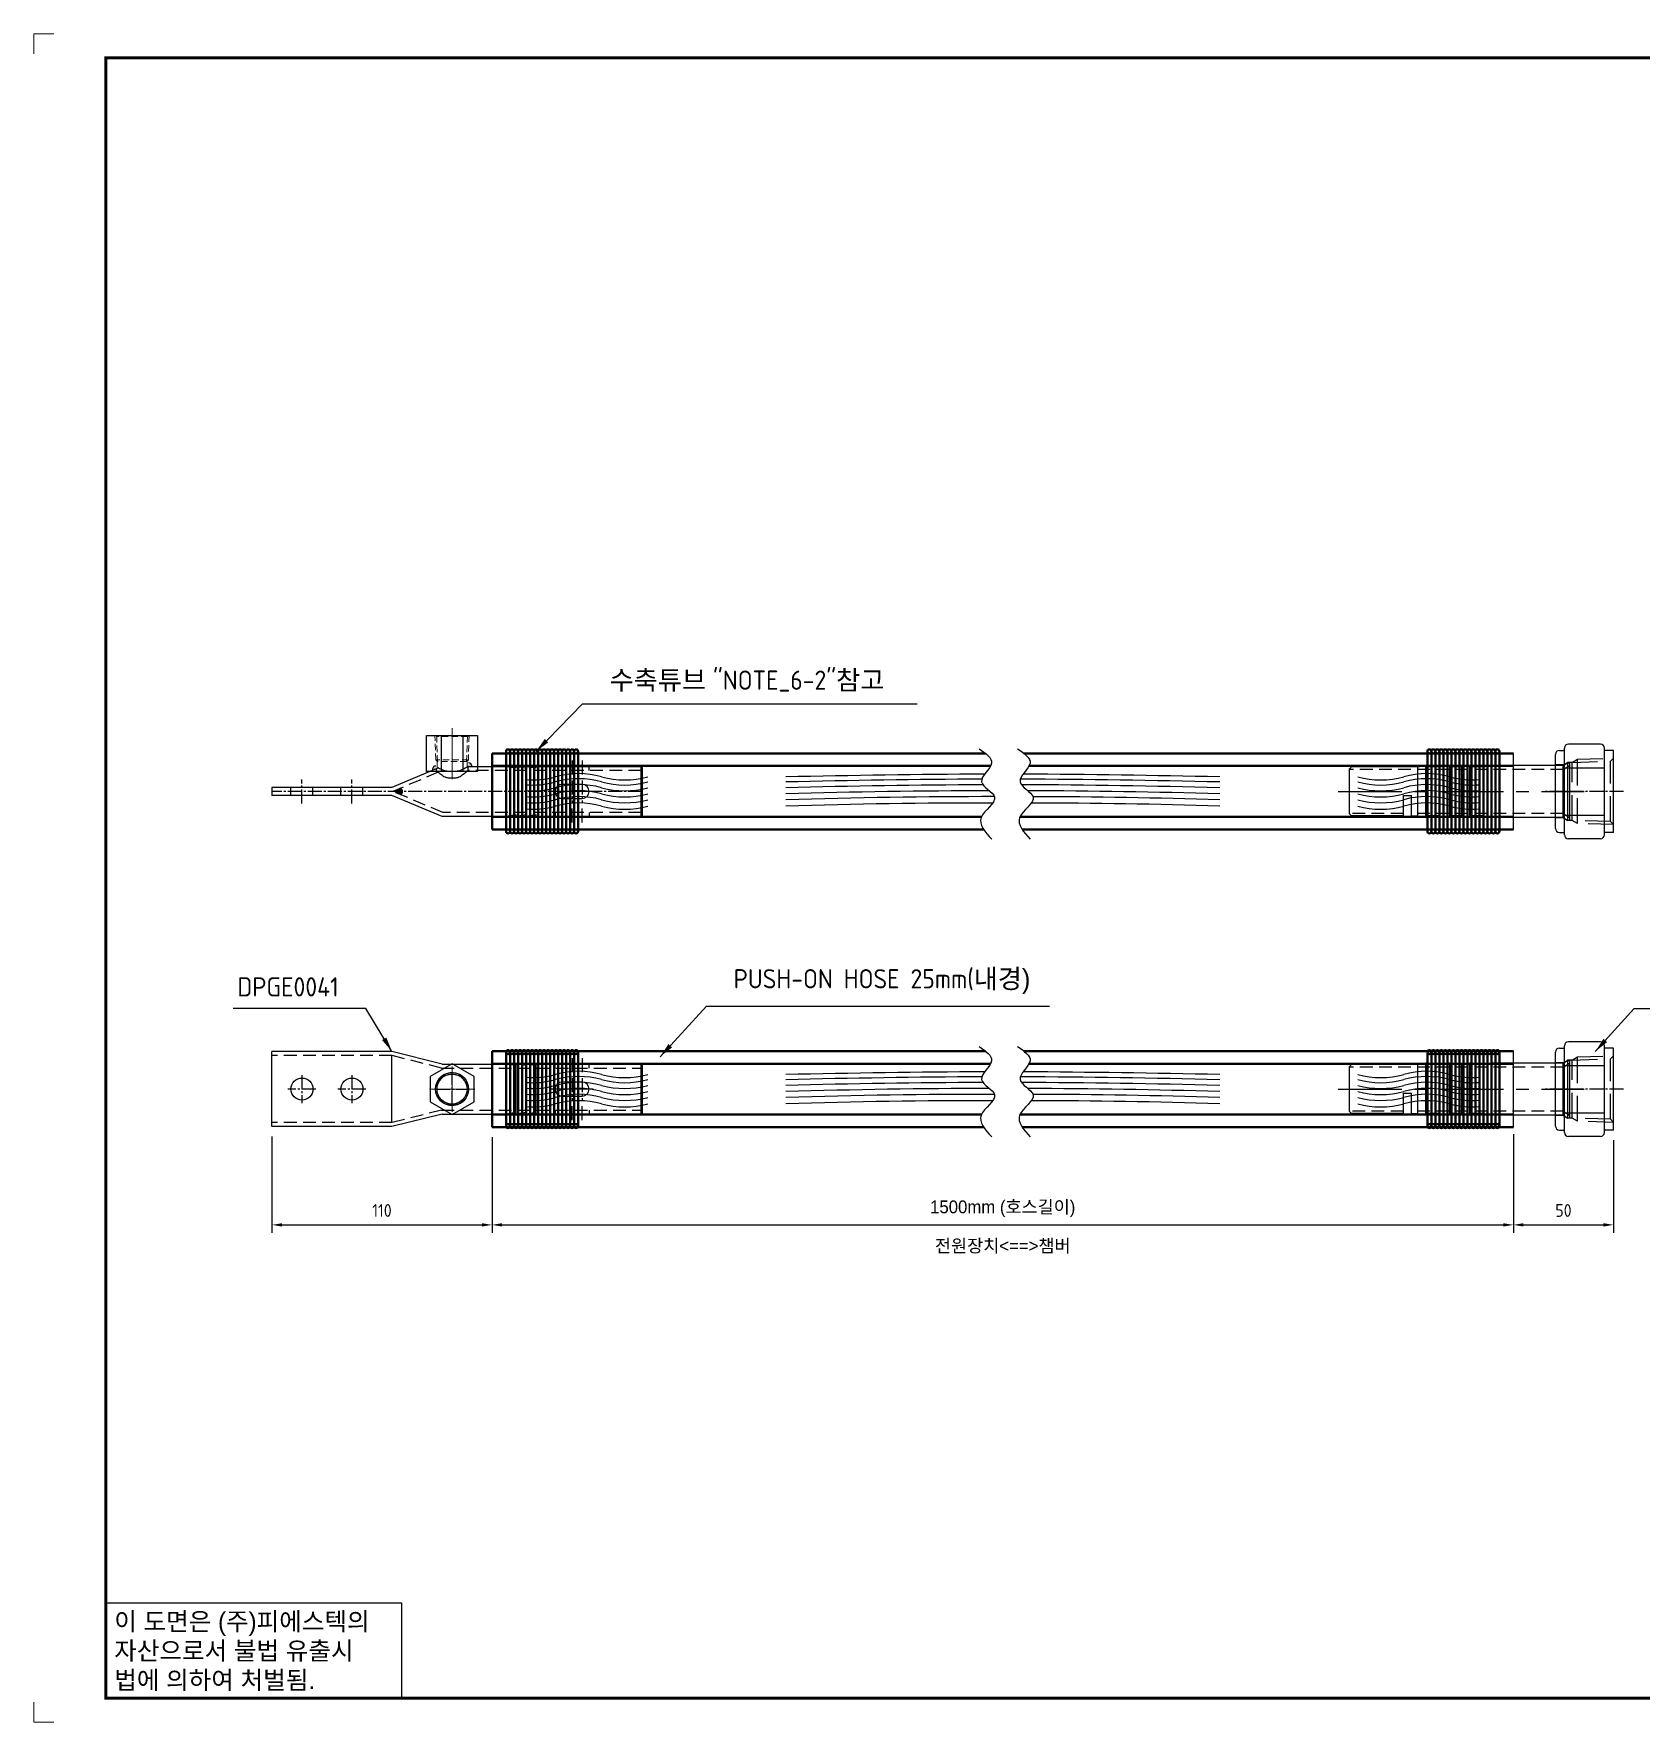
# Model space of a CAD drawing. Header units: millimetres. Extents: x 6089 to 10633, y -545 to 822.
# Drawn here: x 6089 to 6894, y -22 to 822 of the extents above; entities that cross this region are included whole.
import ezdxf
from ezdxf.enums import TextEntityAlignment as Align

# ---------------------------------------------------------------- set-up
doc = ezdxf.new("R2010")
doc.units = ezdxf.units.MM
for name, pattern in [('CENTER', [50.8, 31.75, -6.35, 6.35, -6.35]), ('CENTER1', [10, 7, -1, 1, -1]), ('HIDDEN', [9.525, 6.35, -3.175]), ('HIDDEN2', [4.7625, 3.175, -1.5875]), ('HIDDENX2', [19.05, 12.7, -6.35])]:
    doc.linetypes.add(name, pattern=pattern)
for name, color, linetype in [('______', 7, 'Continuous'), ('CENTER', 1, 'CENTER'), ('FORMAT-1', 7, 'Continuous'), ('line', 3, 'Continuous'), ('THIN', 3, 'Continuous')]:
    doc.layers.add(name, color=color, linetype=linetype)
doc.layers.add('AM_0', color=7, linetype='Continuous', lineweight=50)
doc.styles.add('h1', font='')
doc.styles.add('HAN', font='')
doc.styles.add('RC', font='ROMANC.SHX')
doc.styles.add('ROMANT', font='romant')
doc.styles.get("Standard").update_dxf_attribs({"font": 'ISOCP.SHX', "bigfont": 'WHGTXT.SHX'})
doc.styles.get('h1').set_extended_font_data('New Gulim')
doc.styles.get('HAN').set_extended_font_data('GulimChe')
doc.dimstyles.new('PS-2', dxfattribs={"dimscale": 2, "dimtxt": 3.2, "dimasz": 2.5, "dimexe": 2, "dimexo": 2.5, "dimgap": 2, "dimtad": 1, "dimtoh": 1, "dimrnd": 0.05, "dimzin": 12, "dimdsep": 46, "dimtxsty": 'Standard', "dimcen": 0, "dimclrt": 2, "dimazin": 3, "dimtfac": 1, "dimtofl": 0, "dimtmove": 0, "dimatfit": 3, "dimfxl": 0, "dimtolj": 1, "dimtzin": 0, "dimarcsym": 0})
doc.dimstyles.new('PS-3', dxfattribs={"dimscale": 3, "dimtxt": 3.2, "dimasz": 2.5, "dimexe": 2, "dimexo": 2.5, "dimgap": 2, "dimtad": 1, "dimtoh": 1, "dimrnd": 0.05, "dimzin": 12, "dimdsep": 46, "dimtxsty": 'Standard', "dimcen": 0, "dimclrt": 2, "dimazin": 3, "dimtfac": 1, "dimtofl": 0, "dimtmove": 0, "dimatfit": 3, "dimfxl": 0, "dimtolj": 1, "dimtzin": 0, "dimarcsym": 0})

# ---------------------------------------------------------------- blocks, each defined once
blk = doc.blocks.new('*D181')
at = {"color": 0, "lineweight": -2}
for p, q in [((6208.24, 270.69), (6208.24, 222.57)), ((6318.24, 270.44), (6318.24, 222.57)), ((6213.24, 226.57), (6313.24, 226.57))]:
    blk.add_line(p, q, dxfattribs=at)
at = {"color": 0}
for points in [[(6213.24, 227.4), (6213.24, 225.74), (6208.24, 226.57)], [(6313.24, 227.4), (6313.24, 225.74), (6318.24, 226.57)]]:
    blk.add_solid(points, dxfattribs=at)
at = {"layer": 'DEFPOINTS', "color": 0}
for p in [(6208.24, 275.69, 0.15), (6318.24, 275.44, 0.15), (6318.24, 226.57)]:
    blk.add_point(p, dxfattribs=at)
at = {"color": 2, "insert": (6263.24, 233.77), "char_height": 6.4, "attachment_point": 5}
blk.add_mtext('\\A1;110', dxfattribs=at)
blk = doc.blocks.new('*D182')
at = {"color": 0, "lineweight": -2}
for p, q in [((6318.24, 270.44), (6318.24, 222.57)), ((6828.68, 271.94), (6828.68, 222.57)), ((6323.24, 226.57), (6823.68, 226.57))]:
    blk.add_line(p, q, dxfattribs=at)
at = {"color": 0}
for points in [[(6323.24, 227.4), (6323.24, 225.74), (6318.24, 226.57)], [(6823.68, 227.4), (6823.68, 225.74), (6828.68, 226.57)]]:
    blk.add_solid(points, dxfattribs=at)
at = {"layer": 'DEFPOINTS', "color": 0}
for p in [(6318.24, 275.44, 0.15), (6828.68, 276.94, 0.15), (6828.68, 226.57)]:
    blk.add_point(p, dxfattribs=at)
at = {"color": 2, "insert": (6573.46, 234.6), "char_height": 6.4, "attachment_point": 5}
blk.add_mtext('\\A1;{\\fGulim|b0|i0|c0|p50;1500mm \\fGulim|b0|i0|c129|p50;(호스길이)}', dxfattribs=at)
blk = doc.blocks.new('*D183')
at = {"color": 0, "lineweight": -2}
for p, q in [((6828.68, 271.94), (6828.68, 222.57)), ((6878.7, 268.94), (6878.7, 222.57)), ((6833.68, 226.57), (6873.7, 226.57))]:
    blk.add_line(p, q, dxfattribs=at)
at = {"color": 0}
for points in [[(6833.68, 227.4), (6833.68, 225.74), (6828.68, 226.57)], [(6873.7, 227.4), (6873.7, 225.74), (6878.7, 226.57)]]:
    blk.add_solid(points, dxfattribs=at)
at = {"layer": 'DEFPOINTS', "color": 0}
for p in [(6828.68, 276.94, 0.15), (6878.7, 273.94, 0.15), (6878.7, 226.57)]:
    blk.add_point(p, dxfattribs=at)
at = {"color": 2, "insert": (6853.69, 233.77), "char_height": 6.4, "attachment_point": 5}
blk.add_mtext('\\A1;50', dxfattribs=at)
blk = doc.blocks.new('t2')
for p, q in [((0, 23.82), (73.88, 23.82)), ((0, 23.82), (0, 0)), ((73.88, 23.82), (73.88, 0)), ((0, 0), (73.88, 0))]:
    blk.add_line(p, q)
at = {"color": 1, "style": 'h1'}
for s, p in [('이 도면은 (주)피에스텍의', (2.1, 16.94)), ('자산으로서 불법 유출시', (2.1, 9.61)), ('법에 의하여 처벌됨.', (2.1, 2.28))]:
    blk.add_text(s, height=4.5, dxfattribs=at).set_placement(p)
blk = doc.blocks.new('new LOGO')
at = {"layer": 'line'}
h = blk.add_hatch(color=1, dxfattribs=at)
h.paths.add_polyline_path([(41.5, 16.4), (54.3, 16.4, 1), (54.3, 82.9), (0, 82.9), (0, -0.1), (41.5, -0.1)])
h.paths.add_polyline_path([(41.5, 27.9), (41.5, 71.9), (43.6, 71.9, -0.414214), (54.6, 60.9), (54.6, 38.9, -0.414214), (43.6, 27.9)], flags=16)
h.paths.add_polyline_path([(214.7, 71.9), (227.5, 71.9), (227.5, 82.9), (159.7, 82.9), (159.7, 71.9), (172.5, 71.9), (172.5, -0.1), (214.7, -0.1)])
h.paths.add_polyline_path([(276, 37.4), (294.8, 37.4), (294.8, 49.1), (276, 49.1), (276, 71.9), (294.8, 71.9), (294.8, 82.9), (234.5, 82.9), (234.5, -0.1), (297, -0.1), (297, 10.9), (276, 10.9)])
h.paths.add_polyline_path([(347.2, 35.2), (359.7, -0.1), (400.5, -0.1), (379.6, 66.8), (399.7, 82.9), (380.6, 82.9), (347.2, 61.6), (347.2, 82.9), (305.5, 82.9), (305.5, -0.1), (347.2, -0.1)])
h = blk.add_hatch(color=250, dxfattribs=at)
h.paths.add_polyline_path([(44.5, 69.4), (46.6, 69.4, -0.129793), (52, 68, 0.221832), (43.6, 71.9), (41.5, 71.9), (41.5, 27.9), (43.6, 27.9, 0.02048), (44.5, 28)], flags=17)
h.paths.add_polyline_path([(44.5, 13.9), (57.3, 13.9, 0.72362), (77.1, 73.9, -0.679777), (54.3, 16.4), (41.5, 16.4), (41.5, -0.1), (3, -0.1), (3, -2.6), (44.5, -2.6)])
h.paths.add_polyline_path([(117.9, 14.2), (71.5, -44.4), (77.1, -39.6), (120.8, 15.6), (92, 28.9), (173.3, 106), (177.5, 111.4), (89.1, 27.6)])
h.paths.add_polyline_path([(162.7, 71.9), (162.7, 69.4), (172.5, 69.4), (172.5, 71.9)], flags=17)
h.paths.add_polyline_path([(217.7, 69.4), (230.5, 69.4), (230.5, 80.4), (227.5, 80.4), (227.5, 71.9), (214.7, 71.9), (214.7, -0.1), (175.5, -0.1), (175.5, -2.6), (217.7, -2.6)])
h.paths.add_polyline_path([(297.8, 46.6), (294.8, 46.6), (294.8, 37.4), (276, 37.4), (276, 10.9), (279, 10.9), (279, 34.9), (297.8, 34.9)])
h.paths.add_polyline_path([(300, 8.4), (297, 8.4), (297, -0.1), (237.5, -0.1), (237.5, -2.6), (300, -2.6)])
h.paths.add_polyline_path([(297.8, 80.4), (294.8, 80.4), (294.8, 71.9), (276, 71.9), (276, 49.1), (279, 49.1), (279, 69.4), (297.8, 69.4)])
h.paths.add_polyline_path([(350.2, 80.4), (347.2, 80.4), (347.2, 61.6), (350.2, 63.5)])
h.paths.add_polyline_path([(350.2, 26.7), (347.2, 35.2), (347.2, -0.1), (308.5, -0.1), (308.5, -2.6), (350.2, -2.6)])
h.paths.add_polyline_path([(402.7, 80.4), (396.5, 80.4), (379.6, 66.8), (400.5, -0.1), (361.8, -0.1), (362.7, -2.6), (403.5, -2.6), (382.6, 64.3)])
blk.add_hatch(color=5, dxfattribs=at).paths.add_polyline_path([(166.3, 35), (131, 49), (180.4, 112.7), (92, 28.9), (120.8, 15.6), (74.4, -43)])
h = blk.add_hatch(color=253, dxfattribs=at)
edge = h.paths.add_edge_path()
edge.add_ellipse((333.9, 86.4), major_axis=(-165.9, 0), ratio=0.39426, start_angle=111.51268, end_angle=334.46902)
edge.add_ellipse((314.1, 81.2), major_axis=(-153.7, 0), ratio=0.40699, start_angle=121.30662, end_angle=327.74369, ccw=False)
edge.add_line((394, 27.8), (394.7, 25.6))
h = blk.add_hatch(color=250, dxfattribs=at)
edge = h.paths.add_edge_path()
edge.add_ellipse((237.8, -17.6), major_axis=(-14.3, 0), ratio=0.526336, start_angle=192.2456, end_angle=269.07481)
edge.add_line((238.1, -10.1), (237.6, -10.1))
edge.add_ellipse((237.8, -17.6), major_axis=(-14.3, 0), ratio=0.526336, start_angle=270.92519, end_angle=449.07481)
edge.add_line((237.6, -25.1), (238.1, -25.1))
edge.add_ellipse((237.8, -17.6), major_axis=(-14.3, 0), ratio=0.526336, start_angle=450.92519, end_angle=527.7544)
edge.add_line((251.7, -19.2), (254.1, -19.2))
edge.add_line((254.1, -19.2), (254.1, -27.1))
edge.add_line((254.1, -27.1), (263.1, -27.1))
edge.add_line((263.1, -27.1), (263.1, -10.1))
edge.add_line((263.1, -10.1), (254.1, -10.1))
edge.add_line((254.1, -10.1), (254.1, -16))
edge.add_line((254.1, -16), (251.7, -16))
h.paths.add_polyline_path([(241, -16.4), (241, -18.7, -1), (234.4, -18.7), (234.4, -16.4, -1)], flags=16)
h.paths.add_polyline_path([(278.2, -10.1), (268.1, -10.1), (268.1, -27.1), (278.2, -27.1)])
h.paths.add_polyline_path([(310.3, -10.1), (310.3, -11.1, -0.157169), (289.3, -17.5), (294, -19.9, 0.128407), (316.3, -15.9, 0.128407), (338.6, -19.9), (343.3, -17.5, -0.157169), (322.2, -11.1), (322.2, -10.1)])
h.paths.add_polyline_path([(342.1, -25.1), (342.1, -22.3), (290.4, -22.3), (290.4, -25.1)])
h.paths.add_polyline_path([(352, -10.1), (352, -16.2, 0.414214), (354, -18.2), (378.7, -18.2), (378.7, -19.6), (390.2, -19.6), (390.2, -10.1), (378.7, -10.1), (378.7, -13.6), (374.7, -13.6), (374.7, -15.1), (378.7, -15.1), (378.7, -16.2), (364.7, -16.2), (364.7, -15.1), (371.2, -15.1), (371.2, -13.6), (364.7, -13.6), (364.7, -12.6), (374.7, -12.6), (374.7, -10.1)])
h.paths.add_polyline_path([(393.8, -10.1), (393.8, -19.6), (405, -19.6), (405, -10.1)])
h.paths.add_polyline_path([(405, -27.1), (405, -20.9), (356.8, -20.9), (356.8, -23), (391.8, -23), (391.8, -27.1)])
h.paths.add_polyline_path([(200.4, -10.1), (200.4, -22.3), (193.2, -22.3), (193.2, -12.6), (196.6, -12.6), (196.6, -10.1), (161, -10.1), (161, -12.6), (164.5, -12.6), (164.5, -22.3), (161, -22.3), (161, -25.1), (200.4, -25.1), (200.4, -27.1), (213.9, -27.1), (213.9, -10.1)])
h.paths.add_polyline_path([(182, -12.6), (175.6, -12.6), (175.6, -22.3), (182, -22.3)], flags=17)
blk = doc.blocks.new('format-2')
at = {"color": 3, "lineweight": 9}
for p, q in [((5, 422), (0, 422)), ((0, 417), (0, 422)), ((604, 422), (609, 422)), ((609, 417), (609, 422)), ((0, 5), (0, 0)), ((609, 5), (609, 0)), ((5, 0), (0, 0)), ((604, 0), (609, 0))]:
    blk.add_line(p, q, dxfattribs=at)
at = {"color": 180}
for p, q in [((447.47, 411.45), (447.47, 416)), ((461.21, 411.45), (461.21, 416)), ((476.44, 411.45), (476.44, 416)), ((555.72, 411.45), (555.72, 416)), ((570.95, 411.45), (570.95, 416)), ((586.11, 411.45), (586.11, 416)), ((447.47, 411.45), (603, 411.45)), ((417, 40.49), (603, 40.49)), ((417, 40.49), (417, 6)), ((423.79, 40.49), (423.79, 35.21)), ((449.74, 35.21), (449.74, 40.49)), ((515.4, 40.49), (515.4, 35.21)), ((544.61, 40.49), (544.61, 35.21)), ((551.43, 40.49), (551.43, 35.21)), ((572.98, 40.49), (572.98, 35.21)), ((417, 35.21), (440.98, 35.21)), ((457.46, 6), (457.46, 35.21)), ((473.95, 6), (473.95, 35.21)), ((490.44, 6), (490.44, 35.21)), ((503.22, 35.21), (503.22, 24.65)), ((515.4, 35.21), (515.4, 19.37)), ((544.61, 35.21), (544.61, 6)), ((417, 29.93), (440.98, 29.93)), ((433.39, 6.23), (433.39, 29.93)), ((440.98, 29.93), (603, 29.93)), ((417, 25.98), (440.98, 25.98)), ((417, 22.03), (440.98, 22.03)), ((490.44, 24.65), (603, 24.65)), ((417, 18.08), (440.98, 18.08)), ((490.44, 19.37), (603, 19.37)), ((503.22, 19.37), (503.22, 6)), ((417, 14.13), (440.98, 14.13)), ((490.44, 14.09), (544.61, 14.09)), ((417, 10.18), (440.98, 10.18)), ((440.98, 10.95), (490.44, 10.95))]:
    blk.add_line(p, q, dxfattribs=at)
at = {"color": 7, "const_width": 0.7}
blk.add_lwpolyline([(440.98, 6), (440.98, 35.21), (603, 35.21)], dxfattribs=at)
at = {"layer": 'FORMAT-1', "color": 7, "const_width": 0.7}
blk.add_lwpolyline([(18, 6), (18, 416), (603, 416), (603, 6)], close=True, dxfattribs=at)
blk.add_blockref('t2', (18, 6))
at = {"xscale": 0.05400000000008731, "yscale": 0.05400000000008731, "zscale": 0.05400000000008731}
blk.add_blockref('new LOGO', (545.79, 9.96), dxfattribs=at)
at = {"color": 2}
for s, height, style, p in [('REV. NO.', 1.56, 'RC', (448.73, 412.65)), ('DATE', 1.788, 'RC', (465.45, 412.64)), ('DESCRIPTION OF REVISION', 1.7875, 'RC', (498.48, 412.64)), ('DRA.BY', 1.788, 'RC', (558.33, 412.64)), ('CH.BY', 1.788, 'RC', (574.09, 412.64)), ('APP.BY', 1.788, 'RC', (588.68, 412.64)), ('NO', 1.742, 'RC', (418.66, 36.83)), ('PART NO', 1.742, 'RC', (429.86, 36.83)), ('DESCRIPTION', 1.7424, 'RC', (474.93, 36.83)), ('MATERIAL', 1.742, 'RC', (524.02, 36.83)), ("Q'TY", 1.742, 'RC', (544.67, 36.83)), ('COLOR/FINISH', 1.7424, 'RC', (552.3, 36.83)), ('REMARK', 1.742, 'RC', (582.87, 36.83)), (' TOLERANCE', 1.9, 'RC', (418.61, 31.22)), ('DRAWN', 1.9, 'RC', (443.5, 31.22)), ('CHECKED', 1.9, 'RC', (458.21, 31.22)), ('APPROVED', 1.9, 'RC', (474.3, 31.22)), ('UNIT', 1.742, 'RC', (493.69, 31.55)), ('SCALE', 1.742, 'RC', (504.82, 31.55)), ('MODEL NAME', 2.178, 'RC', (518.62, 31.46)), ('    ~ 6', 2, 'HAN', (418.3, 27.03)), ('0.08', 2, 'HAN', (435.07, 27.31)), ('mm', 1.742, 'RC', (494.17, 26.56)), ('PART NAME', 2.178, 'RC', (519.67, 26.24)), ('  7 ~ 30', 2, 'HAN', (418.3, 22.91)), ('0.1', 2, 'HAN', (435.07, 23.2)), ('0.2', 2, 'HAN', (435.07, 19.32)), ('PART NO.', 2.178, 'RC', (519.34, 20.96)), ('121 ~ 300', 2, 'HAN', (418.3, 15.42)), (' 31 ~ 120', 2, 'HAN', (418.3, 19.04)), ('0.4', 2, 'HAN', (435.07, 15.2)), ('SIZE', 1.742, 'RC', (493.69, 15.72)), ('REFERENCE', 2.178, 'RC', (514.84, 15.61)), ('301 ~ 600', 2, 'HAN', (418.3, 11.04)), ('0.6', 2, 'HAN', (435.07, 11.32)), ('601 ~ 1200', 2, 'HAN', (418.3, 7.05)), ('0.8', 2, 'HAN', (435.07, 7.33))]:
    blk.add_text(s, height=height, dxfattribs=dict(at, style=style)).set_placement(p)
at = {"color": 2, "style": 'RC', "width": 0.8}
blk.add_text('3rd ANGLE PROJ.', height=2, dxfattribs=at).set_placement((491.37, 20.97))
at = {"style": 'ROMANT'}
for s, p in [('POWER', (573.59, 15.27)), ('SYSTEM', (573.59, 11.63)), ('TECHNOLOGY', (573.59, 7.87))]:
    blk.add_text(s, height=2.7, dxfattribs=at).set_placement(p)
at = {"color": 2, "lineweight": 30, "style": 'RC'}
blk.add_text('A2', height=4.182, dxfattribs=at).set_placement((492.93, 8.17))
at = {"style": 'HAN'}
for tag, height, p in [('MODEL-NAME', 3, (574.6, 32.53)), ('SCALE', 2.7, (509.31, 27.29)), ('PART-NAME', 3, (574.6, 27.29)), ('DRA-BY', 3, (449.22, 20.44)), ('CH-BY', 3, (465.71, 20.44)), ('APP-BY', 3, (482.2, 20.44)), ('PART-NO', 3, (574.6, 22.01)), ('DRA-DATE', 2.5, (449.22, 8.48)), ('CH-DATE', 2.5, (465.71, 8.48)), ('APP-DATE', 2.5, (482.2, 8.48)), ('관련업체명', 3, (524.09, 10.29))]:
    blk.add_attdef(tag, text='', height=height, dxfattribs=at).set_placement(p, align=Align.MIDDLE_CENTER)
blk = doc.blocks.new('A$C5DE7176B')
at = {"lineweight": 0}
blk.add_circle((0, 0), 7.61, dxfattribs=at)
at = {"layer": '______', "color": 1}
blk.add_lwpolyline([(11, 6.35), (0, 12.7), (-11, 6.35), (-11, -6.35), (0, -12.7), (11, -6.35)], close=True, dxfattribs=at)
blk.add_circle((0, 0), 7.5, dxfattribs=at)
at = {"layer": 'CENTER', "lineweight": 0}
for p, q in [((0, 11.33), (0, -11.33)), ((-11.33, 0), (11.33, 0))]:
    blk.add_line(p, q, dxfattribs=at)
at = {"layer": 'THIN', "lineweight": 0}
blk.add_arc((0, 0), 8.33, 255, 165, dxfattribs=at)
blk = doc.blocks.new('A$C437952F3')
at = {"color": 6}
for p, q in [((-15, -18.75, -0.15), (-15, 18.75, -0.15)), ((45, 18.75, -0.15), (-15, 18.75, -0.15)), ((70, 12.5, -0.15), (45, 18.75, -0.15)), ((45, -16.75, -0.15), (45, 16.75, -0.15)), ((70, 12.5), (102, 12.5)), ((102, 12.5), (102, -12.5)), ((107, 11.75), (102, 12.5)), ((107, -12.5), (107, 12.5)), ((112, 11.75), (107, 12.5)), ((117, 11.75), (112, 12.5)), ((112, 12.5), (112, -12.5)), ((117, -12.5), (117, 12.5)), ((117, 12.5), (169.5, 12.5)), ((169.5, -12.5), (169.5, 12.5)), ((170, 12), (170, -12)), ((70, -12.5, -0.15), (45, -18.75, -0.15)), ((70, -12.5), (102, -12.5)), ((107, -11.75), (102, -12.5)), ((112, -11.75), (107, -12.5)), ((117, -11.75), (112, -12.5)), ((117, -12.5), (169.5, -12.5)), ((45, -18.75, -0.15), (-15, -18.75, -0.15))]:
    blk.add_line(p, q, dxfattribs=at)
at = {"color": 2, "linetype": 'HIDDEN'}
for p, q in [((45, 16.75, -0.15), (-15, 16.75, -0.15)), ((69.75, 10.5, -0.15), (45, 16.75, -0.15)), ((69.75, 10.5), (169.5, 10.5)), ((126.5, 10.5), (126.5, 12.5)), ((143.5, 10.5), (143.5, 12.5)), ((45, -16.75, -0.15), (-15, -16.75, -0.15)), ((69.75, -10.5, -0.15), (45, -16.75, -0.15)), ((69.75, -10.5), (169.5, -10.5)), ((126.5, -10.5), (126.5, -12.5)), ((143.5, -10.5), (143.5, -12.5))]:
    blk.add_line(p, q, dxfattribs=at)
at = {"color": 1, "linetype": 'CENTER1'}
for p, q in [((130, 15.5), (130, 7.5)), ((135, 15.5), (135, 7.5)), ((140, 15.5), (140, 7.5)), ((7, 0), (-7, 0)), ((0, 7), (0, -7)), ((32, 0), (18, 0)), ((25, 7), (25, -7)), ((75, -8), (75, 8)), ((145.5, 0), (124.5, 0)), ((130, 5.5), (130, -5.5)), ((135, 5.5), (135, -5.5)), ((140, 5.5), (140, -5.5)), ((67, 0), (83, 0)), ((130, -15.5), (130, -7.5)), ((135, -15.5), (135, -7.5)), ((140, -15.5), (140, -7.5))]:
    blk.add_line(p, q, dxfattribs=at)
at = {"color": 6}
blk.add_lwpolyline([(130, -3.5), (140, -3.5, 1), (140, 3.5), (130, 3.5, 1)], format="xyb", close=True, dxfattribs=at)
for centre, radius in [((0, 0), 5.5), ((25, 0), 5.5), ((75, 0), 8.25)]:
    blk.add_circle(centre, radius, dxfattribs=at)
for centre, start, end in [((169.5, 12), 0, 90), ((169.5, 11), 270, 0), ((169.5, -11), 0, 90), ((169.5, -12), 270, 0)]:
    blk.add_arc(centre, 0.5, start, end, dxfattribs=at)
blk.add_blockref('A$C5DE7176B', (75, 0))
blk = doc.blocks.new('A$C722C77E9')
at = {"color": 2, "linetype": 'HIDDEN2', "lineweight": 0}
for p, q in [((-8.16, 5.88), (-8.54, 18)), ((-8.54, 18), (8.54, 18)), ((-7.67, 17.5), (-8.54, 18)), ((7.67, 17.5), (-7.67, 17.5)), ((-7.28, 5), (-7.67, 17.5)), ((7.28, 5), (7.67, 17.5)), ((7.67, 17.5), (8.54, 18)), ((8.54, 18), (8.16, 5.88)), ((-7.28, 5), (-8.16, 5.88)), ((8.16, 5.88), (-8.16, 5.88)), ((-7.5, 5.22), (-7.5, 0)), ((7.28, 5), (-7.28, 5)), ((8.16, 5.88), (7.28, 5)), ((7.5, 5.22), (7.5, 0))]:
    blk.add_line(p, q, dxfattribs=at)
at = {"layer": '______', "color": 1}
for p, q in [((-5.48, 18), (-5.48, 0)), ((5.48, 18), (5.48, 0))]:
    blk.add_line(p, q, dxfattribs=at)
blk.add_lwpolyline([(12.7, 0), (-12.7, 0), (-12.7, 18), (12.7, 18)], close=True, dxfattribs=at)
at = {"layer": 'CENTER', "lineweight": 0}
blk.add_line((0, 21.73), (0, -3.73), dxfattribs=at)
blk = doc.blocks.new('A$C3B655BF2')
h = blk.add_hatch(color=256)
h.dxf.hatch_style = 1
h.paths.add_polyline_path([(98.25, 14.27), (98.21, 12.5), (99.97, 12.5, 0.406381)])
h.paths.add_polyline_path([(81.79, 12.73, 0.527496), (80.39, 10.56), (81.83, 11.17)])
h = blk.add_hatch(color=256)
h.dxf.hatch_style = 1
h.paths.add_polyline_path([(64.11, 1.56), (60.4, 0), (65.26, 0, 0.328095)])
h.paths.add_polyline_path([(65.26, 0), (60.4, 0), (64.11, -1.56, 0.328095)])
at = {"color": 6}
for p, q in [((83.18, 11.74), (60, 2)), ((82, 11.24), (82, 10.5)), ((98, 10.5), (98, 12.5)), ((98, 12.5), (117, 12.5)), ((117, 12.5), (122, 11.75)), ((122, 11.75), (122, 12.5)), ((122, 12.5), (127, 11.75)), ((127, 11.75), (127, 12.5)), ((127, 12.5), (132, 11.75)), ((132, 11.75), (132, 12.5)), ((132, 12.5), (184.5, 12.5)), ((184.5, -12.5), (184.5, 12.5)), ((185, 12), (185, 11)), ((185, 11), (185, -11)), ((60, 2), (0, 2)), ((0, 2), (0, -2)), ((60, -2), (0, -2)), ((85, -12.5), (60, -2)), ((117, -12.5), (85, -12.5)), ((122, -11.75), (117, -12.5)), ((127, -11.75), (122, -12.5)), ((122, -12.5), (122, -11.75)), ((132, -11.75), (127, -12.5)), ((127, -12.5), (127, -11.75)), ((132, -12.5), (132, -11.75)), ((184.5, -12.5), (132, -12.5)), ((185, -11), (185, -12))]:
    blk.add_line(p, q, dxfattribs=at)
at = {"color": 2, "linetype": 'HIDDEN'}
for p, q in [((83.13, 9.55), (60.4, 0)), ((184.5, 10.5), (98, 10.5)), ((141.5, 10.5), (141.5, 12.5)), ((158.5, 10.5), (158.5, 12.5)), ((85.4, -10.5), (60.4, 0)), ((184.5, -10.5), (85.4, -10.5)), ((141.5, -10.5), (141.5, -12.5)), ((158.5, -10.5), (158.5, -12.5))]:
    blk.add_line(p, q, dxfattribs=at)
at = {"color": 1, "linetype": 'CENTER1'}
for p, q in [((145, 15.5), (145, 7.5)), ((150, 15.5), (150, 7.5)), ((155, 15.5), (155, 7.5)), ((185, 0), (0, 0)), ((15, -6), (15, 6)), ((40, -6), (40, 6)), ((160.5, 0), (139.5, 0)), ((145, 5.5), (145, -5.5)), ((150, 5.5), (150, -5.5)), ((155, 5.5), (155, -5.5)), ((145, -15.5), (145, -7.5)), ((150, -15.5), (150, -7.5)), ((155, -15.5), (155, -7.5))]:
    blk.add_line(p, q, dxfattribs=at)
at = {"color": 2, "linetype": 'HIDDENX2'}
for p, q in [((9.5, -2), (9.5, 2)), ((20.5, -2), (20.5, 2)), ((34.5, -2), (34.5, 2)), ((45.5, -2), (45.5, 2))]:
    blk.add_line(p, q, dxfattribs=at)
at = {"color": 6}
blk.add_lwpolyline([(145, -3.5), (155, -3.5, 1), (155, 3.5), (145, 3.5, 1)], format="xyb", close=True, dxfattribs=at)
for centre, radius, start, end in [((81.83, 11.17), 1.57, 91.53645, 202.78241), ((98.21, 12.5), 1.77, 0, 88.46355), ((63.63, 0), 1.63, 287.34241, 72.65759)]:
    blk.add_arc(centre, radius, start, end)
for centre, start, end in [((184.5, 12), 0, 90), ((184.5, 11), 270, 0), ((184.5, -11), 0, 90), ((184.5, -12), 270, 0)]:
    blk.add_arc(centre, 0.5, start, end, dxfattribs=at)
for points, knots in [([(82, 10.5), (82, 10.5), (82.19, 10.34), (82.87, 9.76), (83.36, 9.35), (84.47, 8.48), (85.18, 7.96), (86.34, 7.31), (86.75, 7.11), (87.6, 6.83), (88.04, 6.74), (90, 6.74)], [3.224139, 3.224139, 3.224139, 3.224139, 3.485412, 3.485412, 3.746685, 3.746685, 4.022768, 4.022768, 4.16081, 4.16081, 4.298851, 4.298851, 4.298851, 4.298851]), ([(90, 9.93), (87.64, 9.93), (86.76, 10.1), (85.18, 10.65), (84.47, 11), (83.65, 11.46), (83.4, 11.6), (83.18, 11.74)], [0, 0, 0, 0, 0.2574055, 0.2574055, 0.5148111, 0.5148111, 0.6322202, 0.6322202, 0.6322202, 0.6322202]), ([(98, 12.5), (98, 12.5), (97.82, 12.38), (97.15, 11.94), (96.65, 11.62), (95.53, 11), (94.82, 10.65), (93.24, 10.1), (92.36, 9.93), (90, 9.93)], [3.069374, 3.069374, 3.069374, 3.069374, 3.323531, 3.323531, 3.577688, 3.577688, 3.835093, 3.835093, 4.092499, 4.092499, 4.092499, 4.092499]), ([(90, 6.74), (91.96, 6.74), (92.4, 6.83), (93.25, 7.11), (93.66, 7.31), (94.82, 7.96), (95.53, 8.48), (96.64, 9.35), (97.13, 9.76), (97.81, 10.34), (98, 10.5), (98, 10.5)], [0, 0, 0, 0, 0.138042, 0.138042, 0.276083, 0.276083, 0.552167, 0.552167, 0.81344, 0.81344, 1.074713, 1.074713, 1.074713, 1.074713])]:
    blk.add_open_spline(points, degree=3, knots=knots, dxfattribs=at)
blk.add_blockref('A$C722C77E9', (90, 9.93))
blk = doc.blocks.new('A$C2CBF475D')
at = {"color": 6}
for p, q in [((-111, 11.25), (-110, 12.25)), ((-111, -11.25), (-111, 11.25)), ((-77, 12.25), (-110, 12.25)), ((-77, 12.25), (-73, 13)), ((-77, 12.25), (-77, -12.25)), ((-73, 13), (-73, -13)), ((-72, 13), (-73, 13)), ((-72, 13), (-72, -13)), ((-66, 12.25), (-72, 12.25)), ((-66, 12.25), (-62, 13)), ((-66, 12.25), (-66, -12.25)), ((-62, 13), (-62, -13)), ((-61, 13), (-62, 13)), ((-61, 13), (-61, -13)), ((-55, 12.25), (-61, 12.25)), ((-55, 12.25), (-51, 13)), ((-55, 12.25), (-55, -12.25)), ((-51, 13), (-51, -13)), ((-50, 13), (-51, 13)), ((-50, 13), (-50, -13)), ((-44, 12.25), (-50, 12.25)), ((-44, 12.25), (-40, 13)), ((-44, -12.25), (-44, 12.25)), ((-40, -13), (-40, 13)), ((-4.08, 13), (-40, 13)), ((-4.08, 12.99), (-2, 14.34)), ((-4.08, -13), (-4.08, 13)), ((-2, 14.34), (-2, -14.34)), ((-2, 14.34), (-1, 14.34)), ((-1, 14.34), (-1, -14.34)), ((-84, -2), (-80, -2)), ((-84, -12.25), (-84, -2)), ((-80, -12.25), (-80, -2)), ((-110, -12.25), (-111, -11.25)), ((-84, -12.25), (-110, -12.25)), ((-80, -12.25), (-77, -12.25)), ((-77, -12.25), (-73, -13)), ((-72, -13), (-73, -13)), ((-66, -12.25), (-72, -12.25)), ((-66, -12.25), (-62, -13)), ((-61, -13), (-62, -13)), ((-55, -12.25), (-61, -12.25)), ((-55, -12.25), (-51, -13)), ((-50, -13), (-51, -13)), ((-44, -12.25), (-50, -12.25)), ((-44, -12.25), (-40, -13)), ((-4.08, -13), (-40, -13)), ((-4.08, -12.99), (-2, -14.34)), ((-2, -14.34), (-1, -14.34))]:
    blk.add_line(p, q, dxfattribs=at)
at = {"color": 2, "linetype": 'HIDDEN'}
for p, q in [((-4.08, 11), (-111, 11)), ((-4.08, 11), (-1, 13)), ((-84, -11), (-111, -11)), ((-4.08, -11), (-77, -11)), ((-4.08, -11), (-1, -13))]:
    blk.add_line(p, q, dxfattribs=at)
at = {"color": 1, "linetype": 'CENTER'}
blk.add_line((-116.57, 0), (6.31, 0), dxfattribs=at)
blk = doc.blocks.new('A$C6E637650')
at = {"color": 230}
for p, q in [((-29, -18.5), (-29, 18.5)), ((-27, 20.5), (-24.5, 20.5)), ((-24.5, -21.67), (-24.5, 21.67)), ((-6.5, 23.67), (-22.5, 23.67)), ((-4.5, -21.67), (-4.5, 21.67)), ((0, 20.5), (-4.5, 20.5)), ((0, -20.5), (0, 20.5)), ((-24.5, 11.84), (-4.5, 11.84)), ((-24.5, -11.84), (-4.5, -11.84)), ((-27, -20.5), (-24.5, -20.5)), ((-6.5, -23.67), (-22.5, -23.67)), ((0, -20.5), (-4.5, -20.5))]:
    blk.add_line(p, q, dxfattribs=at)
at = {"color": 2, "linetype": 'HIDDENX2'}
for p, q in [((-25, 13.21), (-29, 13.21)), ((-25, 13.21), (-23.02, 14.5)), ((-25, 13.21), (-25, -13.21)), ((-20.71, 14.5), (-23.02, 14.5)), ((-18, -16.06), (-18, 16.06)), ((-25, -13.21), (-29, -13.21)), ((-25, -13.21), (-23.02, -14.5)), ((-20.71, -14.5), (-23.02, -14.5))]:
    blk.add_line(p, q, dxfattribs=at)
at = {"color": 1, "linetype": 'CENTER1'}
blk.add_line((5, 0), (-34, 0), dxfattribs=at)
at = {"color": 2, "linetype": 'HIDDENX2'}
for points in [[(-20.71, 14.5), (-18, 16.06), (0, 16.62)], [(-1.53, -15.1), (-20.71, -14.5), (-20.71, 14.5), (-1.53, 15.1)], [(0, -16.62), (-1.53, -15.1), (-1.53, 15.1), (0, 16.62)], [(0, -16.62), (-18, -16.06), (-20.71, -14.5)]]:
    blk.add_lwpolyline(points, dxfattribs=at)
at = {"color": 230}
for centre, start, end in [((-27, 18.5), 90, 180), ((-22.5, 21.67), 90, 180), ((-6.5, 21.67), 360, 90), ((-27, -18.5), 180, 270), ((-22.5, -21.67), 180, 270), ((-6.5, -21.67), 270, 0)]:
    blk.add_arc(centre, 2, start, end, dxfattribs=at)

msp = doc.modelspace()

# ---------------------------------------------------------------- linework, layer by layer
at = {"color": 251}
for p, q in [((6828.684, 424.245, 0), (6828.684, 462.245, 0)), ((6828.684, 275.439, 0), (6828.684, 313.439, 0))]:
    msp.add_line(p, q, dxfattribs=at)
for centre, radius, start, end in [((6338.466, 492.168), 43.171, 265.053575, 285.47585), ((6338.466, 489.595), 43.171, 265.053575, 285.47585), ((6361.505, 408.956), 43.171, 74.52415, 105.47585), ((6361.505, 406.382), 43.171, 74.52415, 105.47585), ((6384.544, 492.168), 43.171, 254.52415, 285.47585), ((6384.544, 489.595), 43.171, 254.52415, 285.47585), ((6612.857, -6546.218), 6998.302, 90.3961213, 91.2102931), ((6599.151, -5306.563), 5756.075, 90.3594806, 91.3350718), ((6547.777, -5306.563), 5756.075, 88.6649282, 89.6564539), ((6534.071, -6546.218), 6998.302, 88.7897069, 89.5935383), ((6762.383, 492.168), 43.171, 254.52415, 285.47585), ((6762.383, 489.595), 43.171, 254.52415, 285.47585), ((6785.422, 408.956), 43.171, 74.52415, 105.47585), ((6785.422, 406.382), 43.171, 74.52415, 105.47585), ((6808.461, 492.168), 43.171, 254.52415, 274.946425), ((6808.461, 489.595), 43.171, 254.52415, 274.946425), ((6338.466, 486.709), 43.171, 265.053575, 285.47585), ((6338.466, 483.667), 43.171, 265.053575, 285.47585), ((6338.466, 480.703), 43.171, 265.053575, 285.47585), ((6361.505, 403.496), 43.171, 74.52415, 105.47585), ((6361.505, 400.454), 43.171, 74.52415, 105.47585), ((6361.505, 397.491), 43.171, 74.52415, 105.47585), ((6384.544, 486.709), 43.171, 254.52415, 285.47585), ((6384.544, 483.667), 43.171, 254.52415, 285.47585), ((6384.544, 480.703), 43.171, 254.52415, 285.47585), ((6586.668, -4284.331), 4730.958, 90.27969, 91.473193), ((6575.929, -3486.57), 3930.156, 90.133134, 91.616836), ((6567.245, -2896.686), 3337.309, 89.96388, 91.754978), ((6560.26, -4284.331), 4730.958, 88.526807, 89.726757), ((6570.998, -3486.57), 3930.156, 88.383164, 89.780735), ((6579.683, -2896.686), 3337.309, 88.245022, 89.846866), ((6762.383, 486.709), 43.171, 254.52415, 285.47585), ((6762.383, 483.667), 43.171, 254.52415, 285.47585), ((6762.383, 480.703), 43.171, 254.52415, 285.47585), ((6785.422, 403.496), 43.171, 74.52415, 105.47585), ((6785.422, 400.454), 43.171, 74.52415, 105.47585), ((6785.422, 397.491), 43.171, 74.52415, 105.47585), ((6808.461, 486.709), 43.171, 254.52415, 274.946425), ((6808.461, 483.667), 43.171, 254.52415, 274.946425), ((6808.461, 480.703), 43.171, 254.52415, 274.946425), ((6338.466, 477.493, 1100.899), 43.171, 265.053575, 285.47585), ((6361.505, 394.281), 43.171, 74.52415, 105.47585), ((6384.544, 477.493), 43.171, 254.52415, 285.47585), ((6559.339, -2402.784), 2840.197, 89.81609, 91.902693), ((6587.589, -2402.784), 2840.197, 88.097307, 89.997422), ((6762.383, 477.493), 43.171, 254.52415, 285.47585), ((6785.422, 394.281), 43.171, 74.52415, 105.47585), ((6808.461, 477.493), 43.171, 254.52415, 274.946425), ((6338.466, 343.363), 43.171, 265.053575, 285.47585), ((6338.466, 340.789), 43.171, 265.053575, 285.47585), ((6338.466, 337.903), 43.171, 265.053575, 285.47585), ((6361.505, 260.151), 43.171, 74.52415, 105.47585), ((6361.505, 257.577), 43.171, 74.52415, 105.47585), ((6361.505, 254.691), 43.171, 74.52415, 105.47585), ((6384.544, 343.363), 43.171, 254.52415, 285.47585), ((6384.544, 340.789), 43.171, 254.52415, 285.47585), ((6384.544, 337.903), 43.171, 254.52415, 285.47585), ((6612.857, -6695.023), 6998.302, 90.3961213, 91.2102931), ((6599.151, -5455.368), 5756.075, 90.3594806, 91.3350718), ((6586.668, -4433.136), 4730.958, 90.27969, 91.473193), ((6547.777, -5455.368), 5756.075, 88.6649282, 89.6564539), ((6560.26, -4433.136), 4730.958, 88.526807, 89.726757), ((6534.071, -6695.023), 6998.302, 88.7897069, 89.5935383), ((6762.383, 343.363), 43.171, 254.52415, 285.47585), ((6762.383, 340.789), 43.171, 254.52415, 285.47585), ((6762.383, 337.903), 43.171, 254.52415, 285.47585), ((6785.422, 260.151), 43.171, 74.52415, 105.47585), ((6785.422, 257.577), 43.171, 74.52415, 105.47585), ((6785.422, 254.691), 43.171, 74.52415, 105.47585), ((6808.461, 343.363), 43.171, 254.52415, 274.946425), ((6808.461, 340.789), 43.171, 254.52415, 274.946425), ((6808.461, 337.903), 43.171, 254.52415, 274.946425), ((6338.466, 334.861), 43.171, 265.053575, 285.47585), ((6338.466, 331.897), 43.171, 265.053575, 285.47585), ((6338.466, 328.688), 43.171, 265.053575, 285.47585), ((6361.505, 251.649), 43.171, 74.52415, 105.47585), ((6361.505, 248.685), 43.171, 74.52415, 105.47585), ((6361.505, 245.475), 43.171, 74.52415, 105.47585), ((6384.544, 334.861), 43.171, 254.52415, 285.47585), ((6384.544, 331.897), 43.171, 254.52415, 285.47585), ((6384.544, 328.688), 43.171, 254.52415, 285.47585), ((6575.929, -3635.375), 3930.156, 90.133134, 91.616836), ((6567.245, -3045.491), 3337.309, 89.96388, 91.754978), ((6559.339, -2551.589), 2840.197, 89.81609, 91.902693), ((6570.998, -3635.375), 3930.156, 88.383164, 89.780735), ((6587.589, -2551.589), 2840.197, 88.097307, 89.997422), ((6579.683, -3045.491), 3337.309, 88.245022, 89.846866), ((6762.383, 334.861), 43.171, 254.52415, 285.47585), ((6762.383, 331.897), 43.171, 254.52415, 285.47585), ((6762.383, 328.688), 43.171, 254.52415, 285.47585), ((6785.422, 251.649), 43.171, 74.52415, 105.47585), ((6785.422, 248.685), 43.171, 74.52415, 105.47585), ((6785.422, 245.475), 43.171, 74.52415, 105.47585), ((6808.461, 334.861), 43.171, 254.52415, 274.946425), ((6808.461, 331.897), 43.171, 254.52415, 274.946425), ((6808.461, 328.688), 43.171, 254.52415, 274.946425)]:
    msp.add_arc(centre, radius, start, end)
for points in [[(6561.607, 464.521, 0), (6567.863, 457.326, 0), (6562.906, 448.013, 0), (6569.397, 440.465, 0), (6562.67, 430.27, 0), (6567.981, 419.301, 0)], [(6580.857, 464.521, 0), (6587.113, 457.326, 0), (6582.156, 448.013, 0), (6588.647, 440.465, 0), (6581.92, 430.27, 0), (6587.231, 419.301, 0)], [(6561.607, 315.715, 0), (6567.863, 308.521, 0), (6562.906, 299.208, 0), (6569.397, 291.659, 0), (6562.67, 281.465, 0), (6567.981, 270.496, 0)], [(6580.857, 315.715, 0), (6587.113, 308.521, 0), (6582.156, 299.208, 0), (6588.647, 291.659, 0), (6581.92, 281.465, 0), (6587.231, 270.496, 0)]]:
    msp.add_spline(points, degree=3, dxfattribs=at)
at = {"layer": 'AM_0', "color": 251, "linetype": 'Continuous'}
for p, q in [((6318.244, 462.245, 0), (6318.244, 424.245, 0)), ((6318.244, 462.245, 0), (6564.793, 462.245, 0)), ((6318.244, 455.945, 0), (6567.379, 455.945, 0)), ((6584.043, 462.245, 0), (6828.684, 462.245, 0)), ((6586.629, 455.945, 0), (6828.684, 455.945, 0)), ((6318.244, 430.545, 0), (6562.786, 430.545, 0)), ((6582.036, 430.545, 0), (6828.684, 430.545, 0)), ((6318.244, 424.245, 0), (6563.909, 424.24, 0)), ((6583.155, 424.245, 0), (6828.684, 424.245, 0)), ((6318.244, 313.439, 0), (6318.244, 275.439, 0)), ((6318.244, 313.439, 0), (6564.793, 313.439, 0)), ((6584.043, 313.439, 0), (6828.684, 313.439, 0)), ((6318.244, 307.139, 0), (6567.379, 307.139, 0)), ((6586.629, 307.139, 0), (6828.684, 307.139, 0)), ((6318.244, 281.739, 0), (6562.786, 281.739, 0)), ((6582.036, 281.739, 0), (6828.684, 281.739, 0)), ((6318.244, 275.439, 0), (6563.909, 275.434, 0)), ((6583.155, 275.439, 0), (6828.684, 275.439, 0))]:
    msp.add_line(p, q, dxfattribs=at)
at = {"layer": 'AM_0', "linetype": 'Continuous'}
for p, q in [((6325.244, 463.245, 0), (6325.244, 423.245, 0)), ((6327.244, 463.245, 0), (6327.244, 423.245, 0)), ((6329.244, 463.245, 0), (6329.244, 423.245, 0)), ((6331.244, 463.245, 0), (6331.244, 423.245, 0)), ((6333.244, 463.245, 0), (6333.244, 423.245, 0)), ((6335.244, 463.245, 0), (6335.244, 423.245, 0)), ((6337.244, 463.245, 0), (6337.244, 423.245, 0)), ((6339.244, 463.245, 0), (6339.244, 423.245, 0)), ((6341.244, 463.245, 0), (6341.244, 423.245, 0)), ((6343.244, 463.245, 0), (6343.244, 423.245, 0)), ((6345.244, 463.245, 0), (6345.244, 423.245, 0)), ((6347.244, 463.245, 0), (6347.244, 423.245, 0)), ((6349.244, 463.245, 0), (6349.244, 423.245, 0)), ((6351.244, 463.245, 0), (6351.244, 423.245, 0)), ((6353.244, 463.245, 0), (6353.244, 423.245, 0)), ((6355.244, 463.245, 0), (6355.244, 423.245, 0)), ((6357.244, 463.245, 0), (6357.244, 423.245, 0)), ((6359.244, 463.245, 0), (6359.244, 423.245, 0)), ((6361.244, 463.245, 0), (6361.244, 423.245, 0)), ((6785.684, 463.245, 0), (6785.684, 423.245, 0)), ((6787.684, 463.245, 0), (6787.684, 423.245, 0)), ((6789.684, 463.245, 0), (6789.684, 423.245, 0)), ((6791.684, 463.245, 0), (6791.684, 423.245, 0)), ((6793.684, 463.245, 0), (6793.684, 423.245, 0)), ((6795.684, 463.245, 0), (6795.684, 423.245, 0)), ((6797.684, 463.245, 0), (6797.684, 423.245, 0)), ((6799.684, 463.245, 0), (6799.684, 423.245, 0)), ((6801.684, 463.245, 0), (6801.684, 423.245, 0)), ((6803.684, 463.245, 0), (6803.684, 423.245, 0)), ((6805.684, 463.245, 0), (6805.684, 423.245, 0)), ((6807.684, 463.245, 0), (6807.684, 423.245, 0)), ((6809.684, 463.245, 0), (6809.684, 423.245, 0)), ((6811.684, 463.245, 0), (6811.684, 423.245, 0)), ((6813.684, 463.245, 0), (6813.684, 423.245, 0)), ((6815.684, 463.245, 0), (6815.684, 423.245, 0)), ((6817.684, 463.245, 0), (6817.684, 423.245, 0)), ((6819.684, 463.245, 0), (6819.684, 423.245, 0)), ((6821.684, 463.245, 0), (6821.684, 423.245, 0)), ((6325.244, 312.939, 0), (6325.244, 275.939, 0)), ((6327.244, 312.939, 0), (6327.244, 275.939, 0)), ((6329.244, 312.939, 0), (6329.244, 275.939, 0)), ((6331.244, 312.939, 0), (6331.244, 275.939, 0)), ((6333.244, 312.939, 0), (6333.244, 275.939, 0)), ((6335.244, 312.939, 0), (6335.244, 275.939, 0)), ((6337.244, 312.939, 0), (6337.244, 275.939, 0)), ((6339.244, 312.939, 0), (6339.244, 275.939, 0)), ((6341.244, 312.939, 0), (6341.244, 275.939, 0)), ((6343.244, 312.939, 0), (6343.244, 275.939, 0)), ((6345.244, 312.939, 0), (6345.244, 275.939, 0)), ((6347.244, 312.939, 0), (6347.244, 275.939, 0)), ((6349.244, 312.939, 0), (6349.244, 275.939, 0)), ((6351.244, 312.939, 0), (6351.244, 275.939, 0)), ((6353.244, 312.939, 0), (6353.244, 275.939, 0)), ((6355.244, 312.939, 0), (6355.244, 275.939, 0)), ((6357.244, 312.939, 0), (6357.244, 275.939, 0)), ((6359.244, 312.939, 0), (6359.244, 275.939, 0)), ((6361.244, 312.939, 0), (6361.244, 275.939, 0)), ((6785.684, 312.939, 0), (6785.684, 275.939, 0)), ((6787.684, 312.939, 0), (6787.684, 275.939, 0)), ((6789.684, 312.939, 0), (6789.684, 275.939, 0)), ((6791.684, 312.939, 0), (6791.684, 275.939, 0)), ((6793.684, 312.939, 0), (6793.684, 275.939, 0)), ((6795.684, 312.939, 0), (6795.684, 275.939, 0)), ((6797.684, 312.939, 0), (6797.684, 275.939, 0)), ((6799.684, 312.939, 0), (6799.684, 275.939, 0)), ((6801.684, 312.939, 0), (6801.684, 275.939, 0)), ((6803.684, 312.939, 0), (6803.684, 275.939, 0)), ((6805.684, 312.939, 0), (6805.684, 275.939, 0)), ((6807.684, 312.939, 0), (6807.684, 275.939, 0)), ((6809.684, 312.939, 0), (6809.684, 275.939, 0)), ((6811.684, 312.939, 0), (6811.684, 275.939, 0)), ((6813.684, 312.939, 0), (6813.684, 275.939, 0)), ((6815.684, 312.939, 0), (6815.684, 275.939, 0)), ((6817.684, 312.939, 0), (6817.684, 275.939, 0)), ((6819.684, 312.939, 0), (6819.684, 275.939, 0)), ((6821.684, 312.939, 0), (6821.684, 275.939, 0))]:
    msp.add_line(p, q, dxfattribs=at)
for centre in [(6326.244, 463.245, 0), (6328.244, 463.245, 0), (6330.244, 463.245, 0), (6332.244, 463.245, 0), (6334.244, 463.245, 0), (6336.244, 463.245, 0), (6338.244, 463.245, 0), (6340.244, 463.245, 0), (6342.244, 463.245, 0), (6344.244, 463.245, 0), (6346.244, 463.245, 0), (6348.244, 463.245, 0), (6350.244, 463.245, 0), (6352.244, 463.245, 0), (6354.244, 463.245, 0), (6356.244, 463.245, 0), (6358.244, 463.245, 0), (6360.244, 463.245, 0), (6786.684, 463.245, 0), (6788.684, 463.245, 0), (6790.684, 463.245, 0), (6792.684, 463.245, 0), (6794.684, 463.245, 0), (6796.684, 463.245, 0), (6798.684, 463.245, 0), (6800.684, 463.245, 0), (6802.684, 463.245, 0), (6804.684, 463.245, 0), (6806.684, 463.245, 0), (6808.684, 463.245, 0), (6810.684, 463.245, 0), (6812.684, 463.245, 0), (6814.684, 463.245, 0), (6816.684, 463.245, 0), (6818.684, 463.245, 0), (6820.684, 463.245, 0), (6326.244, 423.245, 0), (6328.244, 423.245, 0), (6330.244, 423.245, 0), (6332.244, 423.245, 0), (6334.244, 423.245, 0), (6336.244, 423.245, 0), (6338.244, 423.245, 0), (6340.244, 423.245, 0), (6342.244, 423.245, 0), (6344.244, 423.245, 0), (6346.244, 423.245, 0), (6348.244, 423.245, 0), (6350.244, 423.245, 0), (6352.244, 423.245, 0), (6354.244, 423.245, 0), (6356.244, 423.245, 0), (6358.244, 423.245, 0), (6360.244, 423.245, 0), (6786.684, 423.245, 0), (6788.684, 423.245, 0), (6790.684, 423.245, 0), (6792.684, 423.245, 0), (6794.684, 423.245, 0), (6796.684, 423.245, 0), (6798.684, 423.245, 0), (6800.684, 423.245, 0), (6802.684, 423.245, 0), (6804.684, 423.245, 0), (6806.684, 423.245, 0), (6808.684, 423.245, 0), (6810.684, 423.245, 0), (6812.684, 423.245, 0), (6814.684, 423.245, 0), (6816.684, 423.245, 0), (6818.684, 423.245, 0), (6820.684, 423.245, 0), (6326.244, 312.939, 0), (6328.244, 312.939, 0), (6330.244, 312.939, 0), (6332.244, 312.939, 0), (6334.244, 312.939, 0), (6336.244, 312.939, 0), (6338.244, 312.939, 0), (6340.244, 312.939, 0), (6342.244, 312.939, 0), (6344.244, 312.939, 0), (6346.244, 312.939, 0), (6348.244, 312.939, 0), (6350.244, 312.939, 0), (6352.244, 312.939, 0), (6354.244, 312.939, 0), (6356.244, 312.939, 0), (6358.244, 312.939, 0), (6360.244, 312.939, 0), (6786.684, 312.939, 0), (6788.684, 312.939, 0), (6790.684, 312.939, 0), (6792.684, 312.939, 0), (6794.684, 312.939, 0), (6796.684, 312.939, 0), (6798.684, 312.939, 0), (6800.684, 312.939, 0), (6802.684, 312.939, 0), (6804.684, 312.939, 0), (6806.684, 312.939, 0), (6808.684, 312.939, 0), (6810.684, 312.939, 0), (6812.684, 312.939, 0), (6814.684, 312.939, 0), (6816.684, 312.939, 0), (6818.684, 312.939, 0), (6820.684, 312.939, 0), (6326.244, 275.939, 0), (6328.244, 275.939, 0), (6330.244, 275.939, 0), (6332.244, 275.939, 0), (6334.244, 275.939, 0), (6336.244, 275.939, 0), (6338.244, 275.939, 0), (6340.244, 275.939, 0), (6342.244, 275.939, 0), (6344.244, 275.939, 0), (6346.244, 275.939, 0), (6348.244, 275.939, 0), (6350.244, 275.939, 0), (6352.244, 275.939, 0), (6354.244, 275.939, 0), (6356.244, 275.939, 0), (6358.244, 275.939, 0), (6360.244, 275.939, 0), (6786.684, 275.939, 0), (6788.684, 275.939, 0), (6790.684, 275.939, 0), (6792.684, 275.939, 0), (6794.684, 275.939, 0), (6796.684, 275.939, 0), (6798.684, 275.939, 0), (6800.684, 275.939, 0), (6802.684, 275.939, 0), (6804.684, 275.939, 0), (6806.684, 275.939, 0), (6808.684, 275.939, 0), (6810.684, 275.939, 0), (6812.684, 275.939, 0), (6814.684, 275.939, 0), (6816.684, 275.939, 0), (6818.684, 275.939, 0), (6820.684, 275.939, 0)]:
    msp.add_circle(centre, 1, dxfattribs=at)

# ---------------------------------------------------------------- block references
at = {"xscale": 2, "yscale": 2, "zscale": 2}
msp.add_blockref('format-2', (6089.218, -22.042), dxfattribs=at).add_auto_attribs({'관련업체명': '현대제철(당진연구소)', 'SCALE': '1/2', 'PART-NO': 'DPGA', 'PART-NAME': "POWER CABLE ASS'Y(25mm)", 'MODEL-NAME': 'PSIH-125kW/3.2kHz', 'DRA-BY': 'Y.B.PARK', 'DRA-DATE': '21.10.16'})
for name, p in [('A$C3B655BF2', (6208.244, 443.244, 0)), ('A$C6E637650', (6878.696, 443.244, 0)), ('A$C2CBF475D', (6857.69, 443.244, 0)), ('A$C437952F3', (6223.244, 294.438, 0)), ('A$C6E637650', (6878.696, 294.438, 0)), ('A$C2CBF475D', (6857.69, 294.438, 0))]:
    msp.add_blockref(name, p)

# ---------------------------------------------------------------- texts
at = {"color": 2, "char_height": 9.6}
for s, insert, attachment_point in [('{\\fGulim|b0|i0|c129|p50;수축튜브 }"NOTE_6-2"{\\fGulim|b0|i0|c129|p50;참고}', (6376.984, 493.034, 0), 7), ('PUSH-ON HOSE 25mm({\\fGulim|b0|i0|c129|p50;내경)}', (6438.983, 341.902, 0), 7), ('DPGE0041', (6241.633, 340.748, -0.145), 9)]:
    msp.add_mtext(s, dxfattribs=dict(at, insert=insert, attachment_point=attachment_point))
at = {"color": 1, "insert": (6573.464, 215.768, -0.145), "char_height": 6.4, "attachment_point": 5}
msp.add_mtext('\\A1;{\\fGulim|b0|i0|c129|p50;전원장치<==>챔버}', dxfattribs=at)

# ---------------------------------------------------------------- dimensions: what is measured, and where the dimension line sits
for base, p1, p2, picture, middle in [((6318.244, 226.569, -0.145), (6208.244, 275.688, 0), (6318.244, 275.439, 0), '*D181', (6263.244, 233.769, -0.145)), ((6878.696, 226.569, -0.145), (6828.684, 276.939, 0), (6878.696, 273.938, 0), '*D183', (6853.69, 233.769, -0.145))]:
    dim = msp.add_linear_dim(base=base, p1=p1, p2=p2, dimstyle='PS-2')
    dim.commit()
    dim.dimension.update_dxf_attribs({"geometry": picture, "text_midpoint": middle})
dim = msp.add_linear_dim(base=(6828.684, 226.569, -0.145), p1=(6318.244, 275.439, 0), p2=(6828.684, 276.939, 0), text='{\\fGulim|b0|i0|c0|p50;1500mm \\fGulim|b0|i0|c129|p50;(호스길이)}', dimstyle='PS-2')
dim.commit()
dim.dimension.update_dxf_attribs({"geometry": '*D182', "text_midpoint": (6573.464, 234.596, -0.145)})

# ---------------------------------------------------------------- leaders
at = {"annotation_type": 0, "has_hookline": 1}
for points, hookline_direction, text_width in [([(6340.244, 463.245, 0), (6363.484, 487.034, 0), (6370.984, 487.034, 0)], 0, 153.696), ([(6268.244, 313.188, -0.145), (6255.133, 334.748, -0.145), (6247.633, 334.748, -0.145)], 1, 52.8), ([(6402.243, 310.613, 0), (6425.483, 335.902, 0), (6432.983, 335.902, 0)], 0, 157.8), ([(6869.591, 313.188, -0.145), (6888.992, 334.748, -0.145), (6896.492, 334.748, -0.145)], 0, 82.56)]:
    msp.add_leader(points, dimstyle='PS-3', override={"dimgap": 2, "dimtad": 1}, dxfattribs=dict(at, hookline_direction=hookline_direction, text_width=text_width))

doc.saveas('drawing.dxf')
